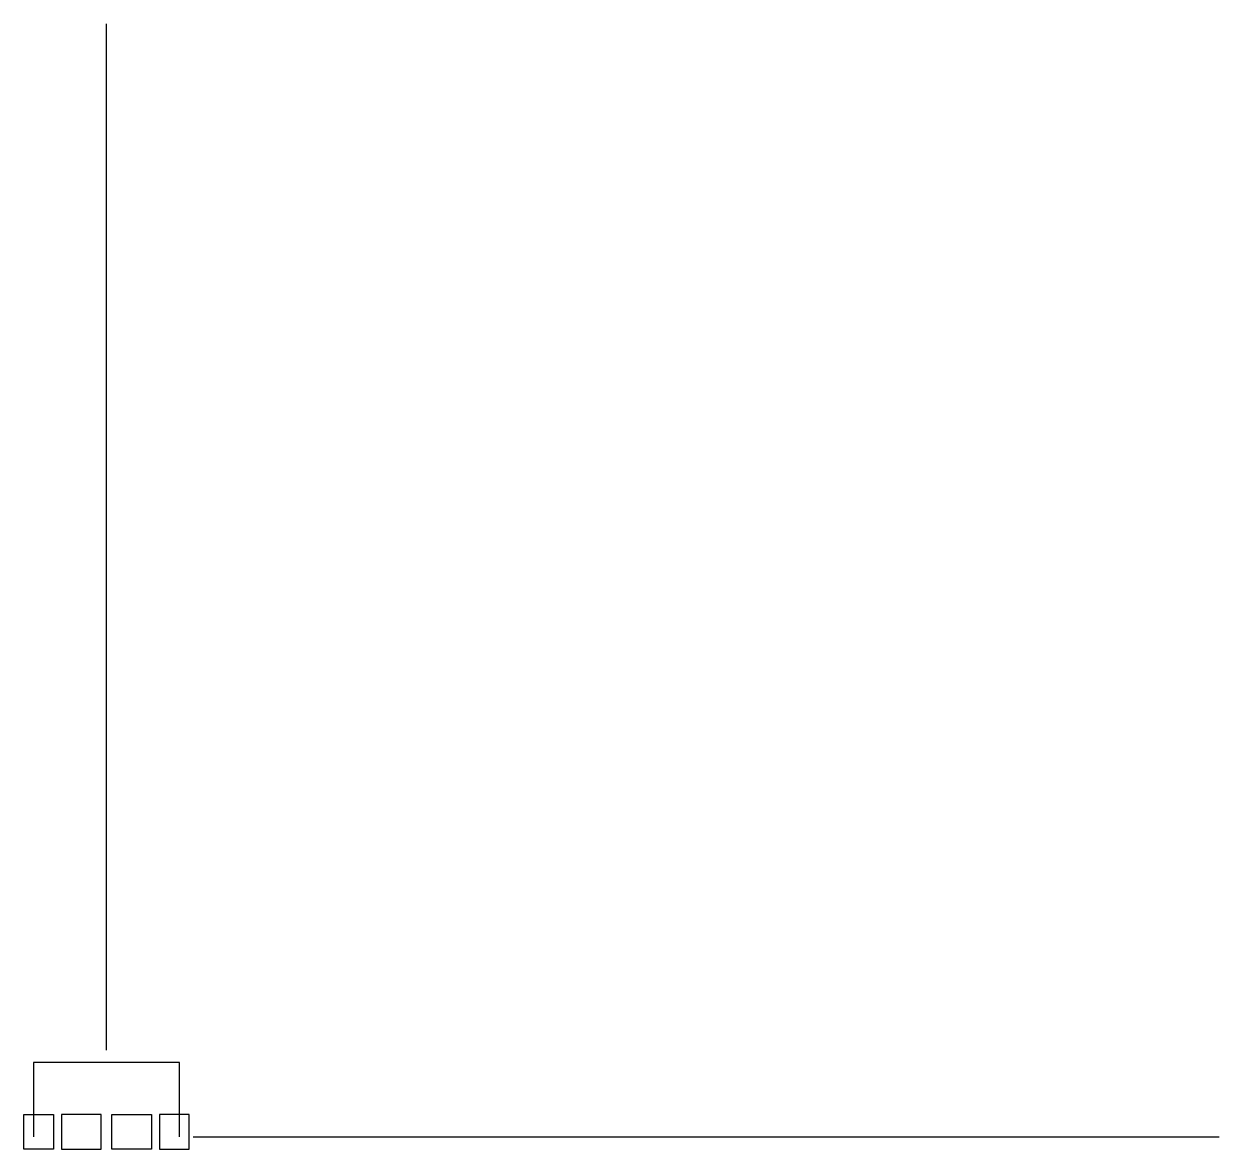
# Model space of a CAD drawing. Header units: millimetres. Extents: x -1.7 to 22.5, y -0.3 to 22.5.
import ezdxf

# ---------------------------------------------------------------- set-up
doc = ezdxf.new("R2010")
doc.units = ezdxf.units.MM
doc.layers.get('0').update_dxf_attribs({"linetype": 'CONTINUOUS'})

msp = doc.modelspace()

# ---------------------------------------------------------------- linework, layer by layer
for p, q in [((0, 1.75), (0, 22.5)), ((-1.475, 1.5), (-1.475, 0)), ((1.475, 1.5), (-1.475, 1.5)), ((1.475, 0), (1.475, 1.5)), ((1.75, 0), (22.5, 0))]:
    msp.add_line(p, q)
for points in [[(-1.67, 0.45), (-1.07, 0.45), (-1.07, -0.25), (-1.67, -0.25)], [(-0.91, -0.25), (-0.11, -0.25), (-0.11, 0.45), (-0.91, 0.45)], [(0.91, 0.45), (0.91, -0.25), (0.11, -0.25), (0.11, 0.45)], [(1.67, 0.45), (1.07, 0.45), (1.07, -0.25), (1.67, -0.25)]]:
    msp.add_lwpolyline(points, close=True)

doc.saveas('drawing.dxf')
